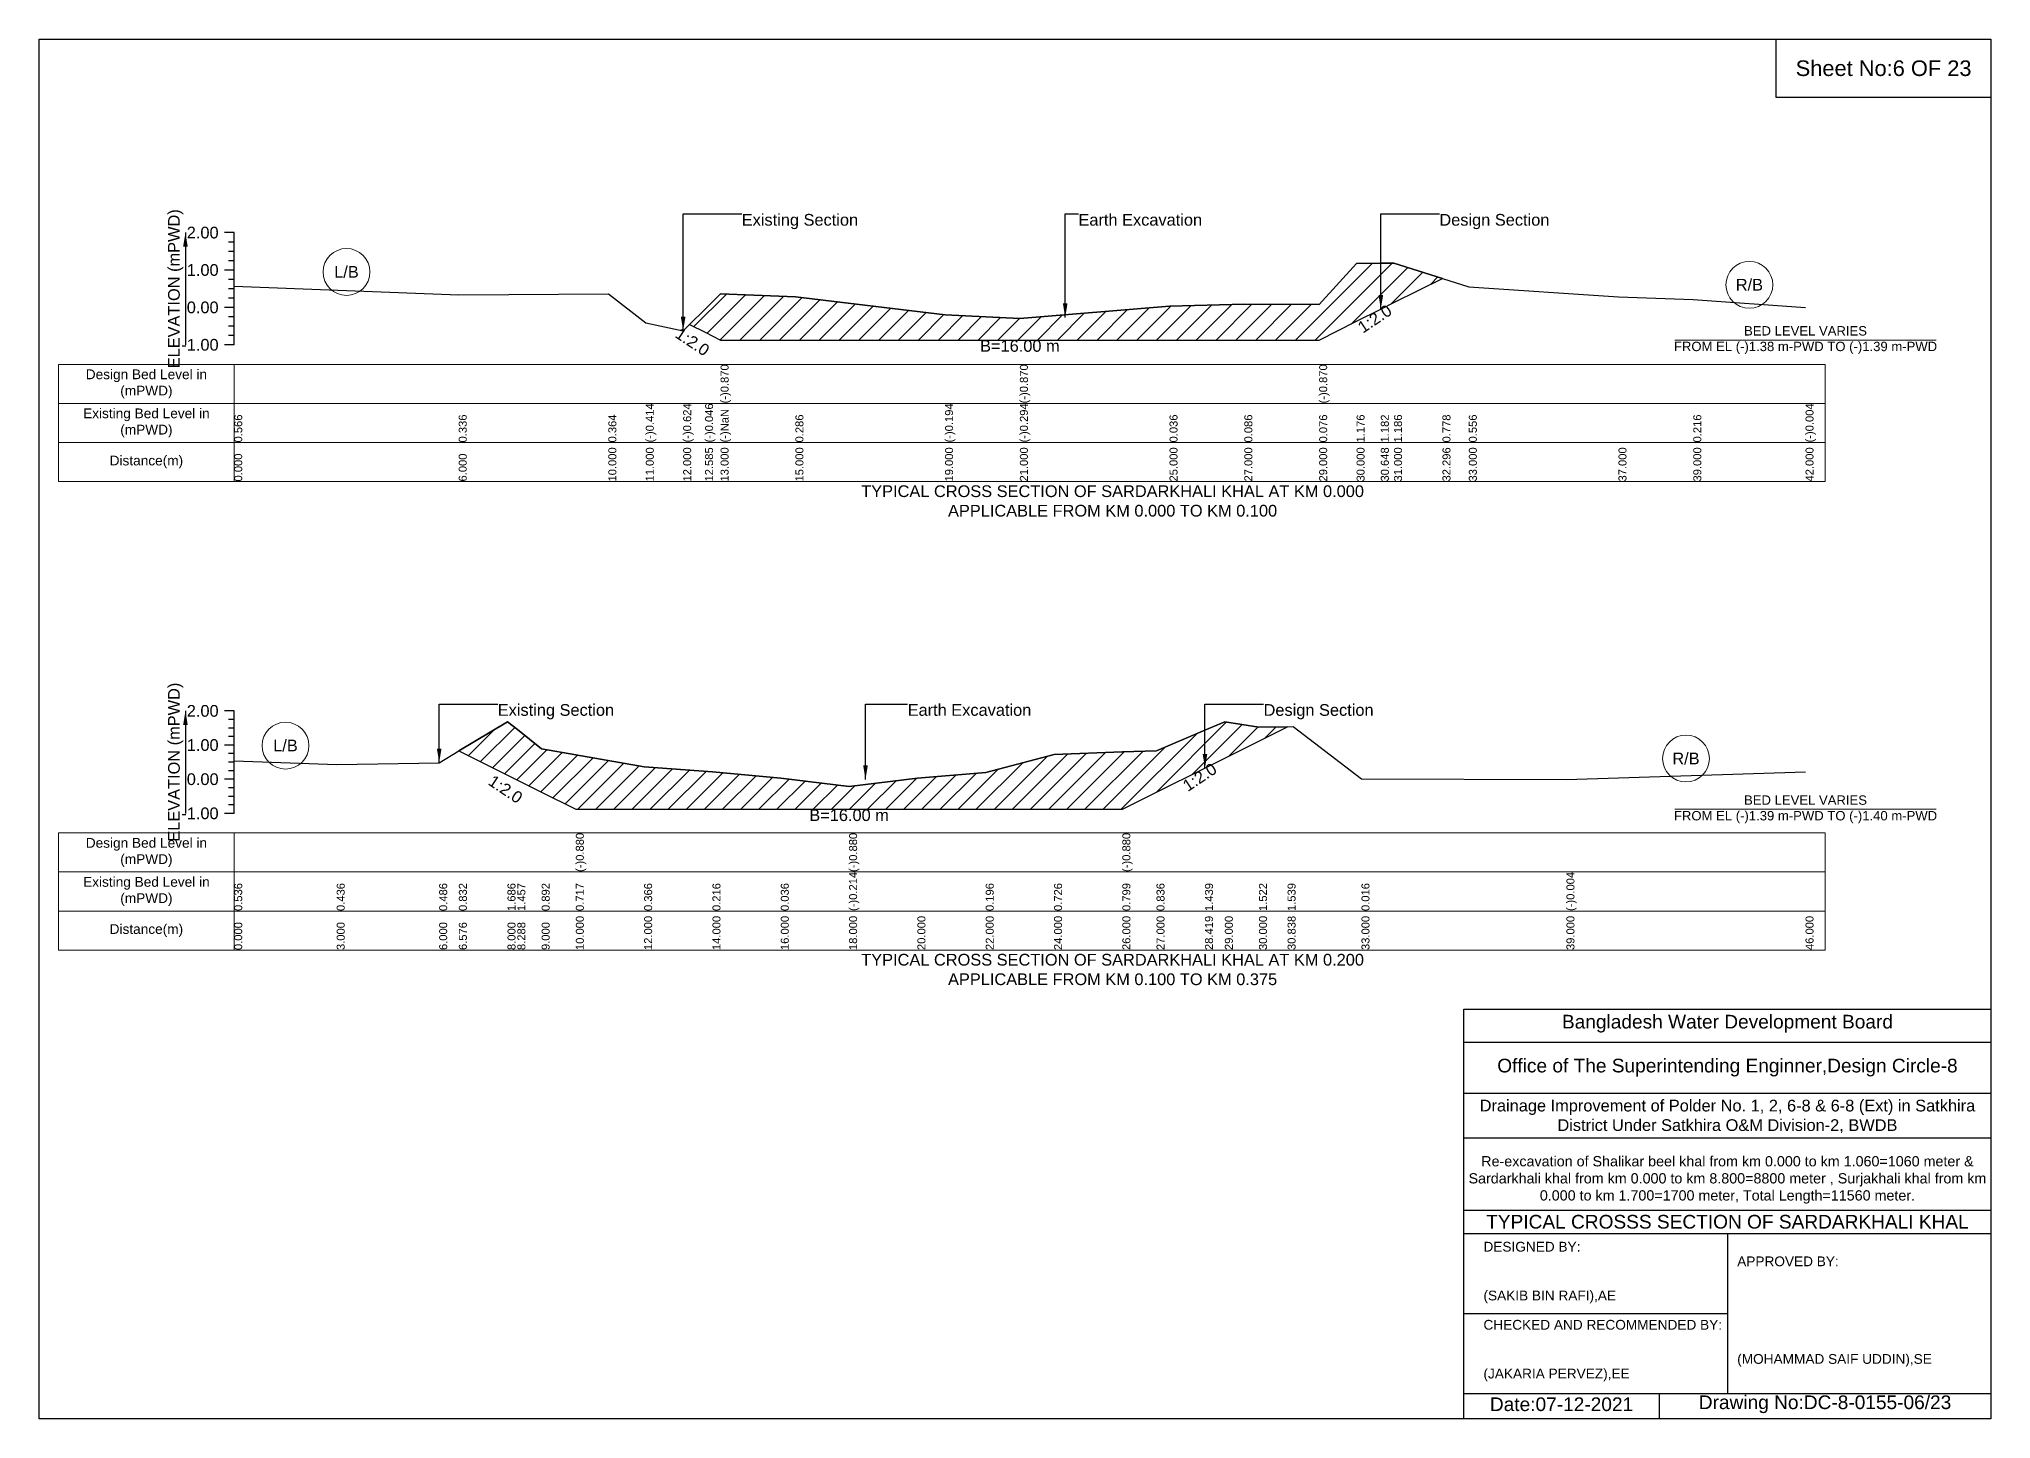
# Model space of a CAD drawing. Header units: inches. Extents: x 93000 to 506000, y -4242 to 0.
# Drawn here: x 150000 to 156000, y -4242 to 0 of the extents above; entities that cross this region are included whole.
import ezdxf

# ---------------------------------------------------------------- set-up
doc = ezdxf.new("R2010")
doc.units = ezdxf.units.IN
doc.header["$LTSCALE"] = 7
doc.header["$MEASUREMENT"] = 0
for name, color, linetype, lineweight in [('Cross section Data Border', 7, 'Continuous', 9), ('Cross Section Labels', 7, 'Continuous', 9), ('Existing_Bed_Level for Xsection', 7, 'Continuous', 25)]:
    doc.layers.add(name, color=color, linetype=linetype, lineweight=lineweight)
doc.styles.get("Standard").update_dxf_attribs({"font": 'arial.ttf'})
doc.dimstyles.get("Standard").update_dxf_attribs({"dimtxt": 0.18, "dimasz": 0.18, "dimexe": 0.18, "dimexo": 0.0625, "dimgap": 0.09, "dimtad": 0, "dimtih": 1, "dimtoh": 1, "dimdec": 4, "dimzin": 0, "dimdsep": 46, "dimtxsty": 'Standard', "dimcen": 0.09, "dimadec": 0, "dimazin": 0, "dimtfac": 1, "dimtdec": 4, "dimtofl": 0, "dimtmove": 0, "dimatfit": 3, "dimfxl": 1, "dimtolj": 1, "dimtzin": 0, "dimarcsym": 0})

msp = doc.modelspace()

# ---------------------------------------------------------------- hatches: boundary and pattern name
at = {"layer": 'Existing_Bed_Level for Xsection'}
h = msp.add_hatch(dxfattribs=at)
h.set_pattern_fill('ANSI31', color=256, scale=345, style=0)
h.paths.add_polyline_path([(151999.6, -877.6), (152047.3, -901.4), (152095, -925.3), (152325, -925.3), (152785, -925.3), (153015, -925.3), (153475, -925.3), (153705, -925.3), (153935, -925.3), (154050, -867.8), (154124.5, -830.5), (154165, -810.3), (154314, -735.8), (154165, -688.9), (154124.5, -689.3), (154050, -690), (153935, -816.5), (153705, -815.4), (153475, -821.1), (153015, -859), (152785, -847.5), (152325, -792.4), (152095, -783.4), (152047.3, -830.5)])
h = msp.add_hatch(dxfattribs=at)
h.set_pattern_fill('ANSI31', color=256, scale=315, style=0)
h.paths.add_polyline_path([(151290.5, -2188.2), (151440, -2262.9), (151470.3, -2278.1), (151545, -2315.4), (151650, -2367.9), (151860, -2367.9), (152070, -2367.9), (152280, -2367.9), (152490, -2367.9), (152700, -2367.9), (152910, -2367.9), (153120, -2367.9), (153330, -2367.9), (153435, -2315.4), (153584, -2240.9), (153645, -2210.4), (153750, -2157.9), (153837.9, -2114), (153750, -2115.7), (153645, -2098.5), (153584, -2124.4), (153435, -2187.8), (153330, -2191.6), (153120, -2199.3), (152910, -2254.9), (152700, -2271.8), (152490, -2298), (152280, -2271.8), (152070, -2252.8), (151860, -2237.1), (151650, -2200.3), (151545, -2181.9), (151470.3, -2122.5), (151440, -2098.5)])

# ---------------------------------------------------------------- linework, layer by layer
for points in [[(150000, 0), (156000, 0), (156000, -4242), (150000, -4242)], [(155340, 0), (156000, 0), (156000, -180), (155340, -180)]]:
    msp.add_lwpolyline(points, close=True)
for points in [[(154380, -4242), (154380, -2982), (156000, -2982)], [(154380, -3084), (156000, -3084)], [(154380, -3240), (156000, -3240)], [(154380, -3378), (156000, -3378)], [(154380, -3600), (156000, -3600)], [(154380, -3672), (156000, -3672)], [(155190, -3672), (155190, -4164)], [(154380, -3918), (155190, -3918)], [(154380, -4164), (156000, -4164)], [(154980, -4164), (154980, -4242)]]:
    msp.add_lwpolyline(points)
at = {"layer": 'Cross section Data Border'}
for points in [[(150060, -1000.2), (155490, -1000.2), (155490, -1360.2), (150060, -1360.2)], [(150060, -2440.5), (155490, -2440.5), (155490, -2800.5), (150060, -2800.5)]]:
    msp.add_lwpolyline(points, close=True, dxfattribs=at)
for points in [[(150600, -1000.2), (150600, -1360.2)], [(150060, -1120.2), (155490, -1120.2)], [(150060, -1240.2), (155490, -1240.2)], [(150600, -2440.5), (150600, -2800.5)], [(150060, -2560.5), (155490, -2560.5)], [(150060, -2680.5), (155490, -2680.5)]]:
    msp.add_lwpolyline(points, dxfattribs=at)
at = {"layer": 'Cross Section Labels'}
for points in [[(155028.1, -925.3), (155831.9, -925.3)], [(155028.1, -2367.9), (155831.9, -2367.9)]]:
    msp.add_lwpolyline(points, dxfattribs=at)
for centre in [(150945, -715.9), (155257.5, -755.5), (150757.5, -2172), (155062.5, -2211.9)]:
    msp.add_circle(centre, 72, dxfattribs=at)
at = {"layer": 'Existing_Bed_Level for Xsection'}
for points in [[(150600, -595.2), (150570, -595.2)], [(150600, -940.2), (150600, -825.2), (150600, -710.2), (150600, -595.2)], [(150600, -624), (150582, -624)], [(150600, -652.7), (150582, -652.7)], [(150600, -710.2), (150570, -710.2)], [(150600, -681.5), (150582, -681.5)], [(150600, -760.1), (151290, -786.6), (151750, -783.4), (151865, -872.9), (151980, -897), (151999.6, -877.6), (152047.3, -830.5), (152095, -783.4), (152095, -783.4), (152325, -792.4), (152785, -847.5), (153015, -859), (153015, -859), (153475, -821.1), (153705, -815.4), (153935, -816.5), (153935, -816.5), (154050, -690), (154124.5, -689.3), (154165, -688.9), (154314, -735.8), (154395, -761.3), (154855, -792.4), (155085, -800.4), (155430, -825.7)], [(150600, -739), (150582, -739)], [(150600, -767.7), (150582, -767.7)], [(150600, -825.2), (150570, -825.2)], [(150600, -796.5), (150582, -796.5)], [(150600, -854), (150582, -854)], [(150600, -882.7), (150582, -882.7)], [(150600, -940.2), (150570, -940.2)], [(150600, -911.5), (150582, -911.5)], [(150600, -2065.5), (150570, -2065.5)], [(150600, -2091.8), (150582, -2091.8)], [(150600, -2380.5), (150600, -2275.5), (150600, -2170.5), (150600, -2065.5)], [(150600, -2219.2), (150915, -2229.8), (151230, -2224.5), (151290.5, -2188.2), (151440, -2098.5), (151470.3, -2122.5), (151545, -2181.9), (151650, -2200.3), (151650, -2200.3), (151860, -2237.1), (152070, -2252.8), (152280, -2271.8), (152490, -2298), (152490, -2298), (152700, -2271.8), (152910, -2254.9), (153120, -2199.3), (153330, -2191.6), (153330, -2191.6), (153435, -2187.8), (153584, -2124.4), (153645, -2098.5), (153750, -2115.7), (153837.9, -2114), (153855, -2113.6), (154065, -2273.8), (154695, -2275.9), (155430, -2252.8)], [(150600, -2118), (150582, -2118)], [(150600, -2144.3), (150582, -2144.3)], [(150600, -2170.5), (150570, -2170.5)], [(150600, -2196.8), (150582, -2196.8)], [(150600, -2275.5), (150570, -2275.5)], [(150600, -2223), (150582, -2223)], [(150600, -2249.3), (150582, -2249.3)], [(150600, -2301.8), (150582, -2301.8)], [(150600, -2328), (150582, -2328)], [(150600, -2380.5), (150570, -2380.5)], [(150600, -2354.3), (150582, -2354.3)]]:
    msp.add_lwpolyline(points, dxfattribs=at)
for points in [[(151999.6, -877.6), (152047.3, -901.4), (152095, -925.3), (152095, -925.3), (152325, -925.3), (152785, -925.3), (153015, -925.3), (153015, -925.3), (153475, -925.3), (153705, -925.3), (153935, -925.3), (153935, -925.3), (154050, -867.8), (154124.5, -830.5), (154165, -810.3), (154314, -735.8), (154165, -688.9), (154124.5, -689.3), (154050, -690), (153935, -816.5), (153935, -816.5), (153705, -815.4), (153475, -821.1), (153015, -859), (153015, -859), (152785, -847.5), (152325, -792.4), (152095, -783.4), (152095, -783.4), (152047.3, -830.5)], [(151290.5, -2188.2), (151440, -2262.9), (151470.3, -2278.1), (151545, -2315.4), (151650, -2367.9), (151650, -2367.9), (151860, -2367.9), (152070, -2367.9), (152280, -2367.9), (152490, -2367.9), (152490, -2367.9), (152700, -2367.9), (152910, -2367.9), (153120, -2367.9), (153330, -2367.9), (153330, -2367.9), (153435, -2315.4), (153584, -2240.9), (153645, -2210.4), (153750, -2157.9), (153837.9, -2114), (153837.9, -2114), (153837.9, -2114), (153750, -2115.7), (153645, -2098.5), (153584, -2124.4), (153435, -2187.8), (153330, -2191.6), (153330, -2191.6), (153120, -2199.3), (152910, -2254.9), (152700, -2271.8), (152490, -2298), (152490, -2298), (152280, -2271.8), (152070, -2252.8), (151860, -2237.1), (151650, -2200.3), (151650, -2200.3), (151545, -2181.9), (151470.3, -2122.5), (151440, -2098.5)]]:
    msp.add_lwpolyline(points, close=True, dxfattribs=at)

# ---------------------------------------------------------------- texts
at = {"attachment_point": 5}
for s, insert, char_height in [('Sheet No:6 OF 23', (155670, -90), 48), ('Bangladesh Water Development Board', (155190, -3027), 42), ('Office of The Superintending Enginner,Design Circle-8', (155190, -3162), 42)]:
    msp.add_mtext(s, dxfattribs=dict(at, insert=insert, char_height=char_height))
for s, insert, char_height, width, attachment_point in [('Drainage Improvement of Polder No. 1, 2, 6-8 & 6-8 (Ext) in Satkhira District Under Satkhira O&M Division-2, BWDB', (155190, -3312), 36, 1680, 5), ('Re-excavation of Shalikar beel khal from km 0.000 to km 1.060=1060 meter & Sardarkhali khal from km 0.000 to km 8.800=8800 meter , Surjakhali khal from km 0.000 to km 1.700=1700 meter, Total Length=11560 meter.', (155190, -3507), 31.4683, 1620, 5), ('TYPICAL CROSSS SECTION OF SARDARKHALI KHAL', (155190, -3636), 42, 1680, 5), ('DESIGNED BY:^J^J^J(SAKIB BIN RAFI),AE', (154440, -3792), 30, 840, 4), ('APPROVED BY:^J^J^J^J^J^J(MOHAMMAD SAIF UDDIN),SE', (155220, -3912), 30, 840, 4), ('CHECKED AND RECOMMENDED BY:^J^J^J(JAKARIA PERVEZ),EE', (154440, -4032), 30, 840, 4), ('Date:07-12-2021', (154680, -4197), 42, 840, 5), ('Drawing No:DC-8-0155-06/23', (155490, -4197), 42, 1320, 5)]:
    msp.add_mtext(s, dxfattribs=dict(insert=insert, char_height=char_height, width=width, attachment_point=attachment_point))
at = {"layer": 'Cross section Data Border', "char_height": 30, "width": 480, "attachment_point": 5}
for s, insert in [('Design Bed Level in (mPWD)', (150330, -1060.2)), ('Existing Bed Level in (mPWD)', (150330, -1180.2)), ('Distance(m)', (150330, -1300.2)), ('Design Bed Level in (mPWD)', (150330, -2500.5)), ('Existing Bed Level in (mPWD)', (150330, -2620.5)), ('Distance(m)', (150330, -2740.5))]:
    msp.add_mtext(s, dxfattribs=dict(at, insert=insert))
at = {"layer": 'Cross Section Labels'}
for s, insert, char_height, attachment_point in [('Existing Section', (152160, -537.7), 36, 1), ('Earth Excavation', (153195, -537.7), 36, 1), ('Design Section', (154304.5, -537.7), 36, 1), ('L/B', (150945, -715.9), 36, 5), ('R/B', (155257.5, -755.5), 36, 5), ('BED LEVEL VARIES ^JFROM EL (-)1.38 m-PWD TO (-)1.39 m-PWD', (155430, -925.3), 28.8, 5), ('B=16.00 m', (153015, -925.3), 36, 2), ('TYPICAL CROSS SECTION OF SARDARKHALI KHAL AT KM 0.000^JAPPLICABLE FROM KM 0.000 TO KM 0.100', (153300, -1420.2), 36, 5), ('Existing Section', (151410, -2044.5), 36, 1), ('Earth Excavation', (152670, -2044.5), 36, 1), ('Design Section', (153764, -2044.5), 36, 1), ('L/B', (150757.5, -2172), 36, 5), ('R/B', (155062.5, -2211.9), 36, 5), ('BED LEVEL VARIES ^JFROM EL (-)1.39 m-PWD TO (-)1.40 m-PWD', (155430, -2367.9), 28.8, 5), ('B=16.00 m', (152490, -2367.9), 36, 2), ('TYPICAL CROSS SECTION OF SARDARKHALI KHAL AT KM 0.200^JAPPLICABLE FROM KM 0.100 TO KM 0.375', (153300, -2860.5), 36, 5)]:
    msp.add_mtext(s, dxfattribs=dict(at, insert=insert, char_height=char_height, attachment_point=attachment_point))
at = {"layer": 'Cross Section Labels', "char_height": 36, "attachment_point": 2}
for insert, rotation in [((154095.8, -844.9), 33.69007), ((152018.6, -915.8), 326.30993), ((151444, -2291.2), 326.30993), ((153557.7, -2254.1), 33.69007)]:
    msp.add_mtext('1:2.0', dxfattribs=dict(at, insert=insert, rotation=rotation))
at = {"layer": 'Existing_Bed_Level for Xsection', "rotation": 90}
for s, insert, char_height, attachment_point in [('ELEVATION (mPWD)', (150420, -767.7), 36, 5), ('(-)0.870', (152095, -1120.2), 24.6, 1), ('(-)0.870', (153015, -1120.2), 24.6, 1), ('(-)0.870', (153935, -1120.2), 24.6, 1), ('(-)0.414', (151865, -1240.2), 24.6, 1), ('(-)0.624', (151980, -1240.2), 24.6, 1), ('(-)0.046', (152047.3, -1240.2), 24.6, 1), ('(-)NaN', (152095, -1240.2), 24.6, 1), ('(-)0.194', (152785, -1240.2), 24.6, 1), ('(-)0.294', (153015, -1240.2), 24.6, 1), ('(-)0.004', (155430, -1240.2), 24.6, 1), ('0.566', (150600, -1240.2), 24.6, 1), ('0.336', (151290, -1240.2), 24.6, 1), ('0.364', (151750, -1240.2), 24.6, 1), ('0.286', (152325, -1240.2), 24.6, 1), ('0.036', (153475, -1240.2), 24.6, 1), ('0.086', (153705, -1240.2), 24.6, 1), ('0.076', (153935, -1240.2), 24.6, 1), ('1.176', (154050, -1240.2), 24.6, 1), ('1.182', (154124.5, -1240.2), 24.6, 1), ('1.186', (154165, -1240.2), 24.6, 1), ('0.778', (154314, -1240.2), 24.6, 1), ('0.556', (154395, -1240.2), 24.6, 1), ('0.216', (155085, -1240.2), 24.6, 1), ('10.000', (151750, -1360.2), 24.6, 1), ('11.000', (151865, -1360.2), 24.6, 1), ('12.000', (151980, -1360.2), 24.6, 1), ('12.585', (152047.3, -1360.2), 24.6, 1), ('13.000', (152095, -1360.2), 24.6, 1), ('15.000', (152325, -1360.2), 24.6, 1), ('19.000', (152785, -1360.2), 24.6, 1), ('21.000', (153015, -1360.2), 24.6, 1), ('25.000', (153475, -1360.2), 24.6, 1), ('27.000', (153705, -1360.2), 24.6, 1), ('29.000', (153935, -1360.2), 24.6, 1), ('30.000', (154050, -1360.2), 24.6, 1), ('30.648', (154124.5, -1360.2), 24.6, 1), ('31.000', (154165, -1360.2), 24.6, 1), ('32.296', (154314, -1360.2), 24.6, 1), ('33.000', (154395, -1360.2), 24.6, 1), ('37.000', (154855, -1360.2), 24.6, 1), ('39.000', (155085, -1360.2), 24.6, 1), ('42.000', (155430, -1360.2), 24.6, 1), ('0.000', (150600, -1360.2), 24.6, 1), ('6.000', (151290, -1360.2), 24.6, 1), ('ELEVATION (mPWD)', (150420, -2223), 36, 5), ('(-)0.880', (151650, -2560.5), 24.6, 1), ('(-)0.880', (152490, -2560.5), 24.6, 1), ('(-)0.880', (153330, -2560.5), 24.6, 1), ('(-)0.214', (152490, -2680.5), 24.6, 1), ('(-)0.004', (154695, -2680.5), 24.6, 1), ('0.536', (150600, -2680.5), 24.6, 1), ('0.436', (150915, -2680.5), 24.6, 1), ('0.486', (151230, -2680.5), 24.6, 1), ('0.832', (151290.5, -2680.5), 24.6, 1), ('1.686', (151440, -2680.5), 24.6, 1), ('1.457', (151470.3, -2680.5), 24.6, 1), ('0.892', (151545, -2680.5), 24.6, 1), ('0.717', (151650, -2680.5), 24.6, 1), ('0.366', (151860, -2680.5), 24.6, 1), ('0.216', (152070, -2680.5), 24.6, 1), ('0.036', (152280, -2680.5), 24.6, 1), ('0.196', (152910, -2680.5), 24.6, 1), ('0.726', (153120, -2680.5), 24.6, 1), ('0.799', (153330, -2680.5), 24.6, 1), ('0.836', (153435, -2680.5), 24.6, 1), ('1.439', (153584, -2680.5), 24.6, 1), ('1.522', (153750, -2680.5), 24.6, 1), ('1.539', (153837.9, -2680.5), 24.6, 1), ('0.016', (154065, -2680.5), 24.6, 1), ('10.000', (151650, -2800.5), 24.6, 1), ('12.000', (151860, -2800.5), 24.6, 1), ('14.000', (152070, -2800.5), 24.6, 1), ('16.000', (152280, -2800.5), 24.6, 1), ('18.000', (152490, -2800.5), 24.6, 1), ('20.000', (152700, -2800.5), 24.6, 1), ('22.000', (152910, -2800.5), 24.6, 1), ('24.000', (153120, -2800.5), 24.6, 1), ('26.000', (153330, -2800.5), 24.6, 1), ('27.000', (153435, -2800.5), 24.6, 1), ('28.419', (153584, -2800.5), 24.6, 1), ('29.000', (153645, -2800.5), 24.6, 1), ('30.000', (153750, -2800.5), 24.6, 1), ('30.838', (153837.9, -2800.5), 24.6, 1), ('33.000', (154065, -2800.5), 24.6, 1), ('39.000', (154695, -2800.5), 24.6, 1), ('46.000', (155430, -2800.5), 24.6, 1), ('0.000', (150600, -2800.5), 24.6, 1), ('3.000', (150915, -2800.5), 24.6, 1), ('6.000', (151230, -2800.5), 24.6, 1), ('6.576', (151290.5, -2800.5), 24.6, 1), ('8.000', (151440, -2800.5), 24.6, 1), ('8.288', (151470.3, -2800.5), 24.6, 1), ('9.000', (151545, -2800.5), 24.6, 1)]:
    msp.add_mtext(s, dxfattribs=dict(at, insert=insert, char_height=char_height, attachment_point=attachment_point))
at = {"layer": 'Existing_Bed_Level for Xsection', "char_height": 36, "attachment_point": 6}
for s, insert in [('2.00', (150552, -595.2)), ('1.00', (150552, -710.2)), ('0.00', (150552, -825.2)), ('-1.00', (150552, -940.2)), ('2.00', (150552, -2065.5)), ('1.00', (150552, -2170.5)), ('0.00', (150552, -2275.5)), ('-1.00', (150552, -2380.5))]:
    msp.add_mtext(s, dxfattribs=dict(at, insert=insert))

# ---------------------------------------------------------------- leaders
at = {"layer": 'Cross Section Labels', "annotation_type": 0, "has_hookline": 1, "hookline_direction": 0}
for points, text_width in [([(151980, -897), (151980, -537.7), (152159.9, -537.7)], 350.4), ([(153154.3, -855.9), (153154.3, -537.7), (153194.9, -537.7)], 372.7), ([(154124.5, -830.5), (154124.5, -537.7), (154304.4, -537.7)], 330.9), ([(151230, -2224.5), (151230, -2044.5), (151409.9, -2044.5)], 350.4), ([(152540.4, -2276.2), (152540.4, -2044.5), (152669.9, -2044.5)], 372.7), ([(153584, -2240.9), (153584, -2044.5), (153763.9, -2044.5)], 330.9)]:
    msp.add_leader(points, dimstyle='Standard', override={"dimasz": 43.2}, dxfattribs=dict(at, text_width=text_width))
at = {"layer": 'Existing_Bed_Level for Xsection'}
for points in [[(150450, -595.2), (150450, -940.2)], [(150450, -2065.5), (150450, -2380.5)]]:
    msp.add_leader(points, dimstyle='Standard', override={"dimasz": 43.2}, dxfattribs=at)

doc.saveas('drawing.dxf')
